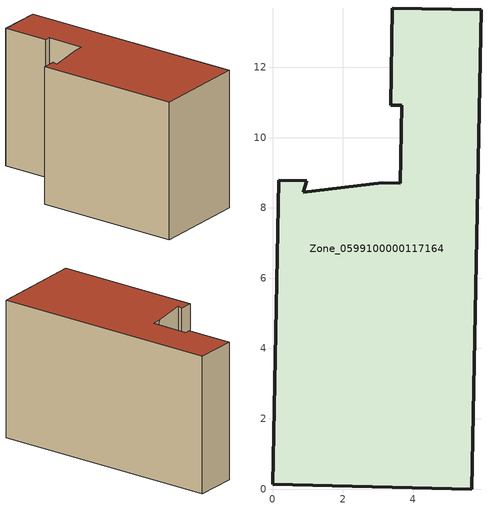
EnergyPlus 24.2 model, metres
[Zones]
Zone_0599100000117164
 floor ground (C_G): 0.18,8.79 0.98,8.77 0.87,8.45 3.12,8.71 3.63,8.7 3.68,10.92 3.36,10.92 3.41,13.69 5.94,13.64 5.67,0 0,0.13 z0
 wall outside (C_F): 5.94,13.64 3.41,13.69 3.36,10.92 3.68,10.92 3.63,8.7 3.12,8.71 0.87,8.45 0.98,8.77 0.18,8.79 0,0.13 5.67,0 5.94,13.64 z0:8.4
 roof outside (C_R): 0.98,8.77 0.18,8.79 0,0.13 5.67,0 5.94,13.64 3.41,13.69 3.36,10.92 3.68,10.92 3.63,8.7 3.12,8.71 0.87,8.45 z8.4
[BUILDING]
Pand.0599100000117164: North Axis=0; Terrain=City; Loads Convergence Tolerance Value=0.04; Temperature Convergence Tolerance Value=0.4; Solar Distribution=FullExterior; Maximum Number of Warmup Days=25; Minimum Number of Warmup Days=1
[Site:Location]
Rotterdam.The.Hague.AP_ZH_NLD Design_Conditions: Latitude=51.96; Longitude=4.45; Time Zone=1; Elevation=-4.5
[SITE:GROUNDTEMPERATURE:BUILDINGSURFACE]
18, 18, 18, 18, 18, 18, 18, 18, 18, 18, 18, 18
[MATERIAL] Thermal Absorptance=0.9; Solar Absorptance=0.7; Visible Absorptance=0.7
Name | Roughness | Thickness | Conductivity | Density | Specific Heat
G.TC.1975-1991 | MediumSmooth | 0.15 | 0.288461 | 540 | 1210
F.TC.1975-1991 | Rough | 0.3 | 0.230769 | 1920 | 840
R.TC.1975-1991 | MediumRough | 0.2 | 0.153846 | 1500 | 1000
[CONSTRUCTION]
C_G: G.TC.1975-1991
C_F: F.TC.1975-1991
C_R: R.TC.1975-1991
[ZONE]
Zone_0599100000117164: Type=1; Multiplier=1; Ceiling Height=Autocalculate; Volume=Autocalculate; Floor Area=autocalculate; Part of Total Floor Area=Yes
[ZONEINFILTRATION:DESIGNFLOWRATE]
Infil_Zone_0599100000117164: Zone or ZoneList or Space or SpaceList=Zone_0599100000117164; Schedule=AlwaysOn; Design Flow Rate Calculation Method=Flow/Area; Flow Rate per Floor Area=0.003; Constant Term Coefficient=1; Temperature Term Coefficient=0; Velocity Term Coefficient=0; Velocity Squared Term Coefficient=0
[HVACTEMPLATE:ZONE:IDEALLOADSAIRSYSTEM]
Zone_0599100000117164: Maximum Heating Supply Air Temperature=50; Minimum Cooling Supply Air Temperature=13; Maximum Heating Supply Air Humidity Ratio=0.0156; Minimum Cooling Supply Air Humidity Ratio=0.0077; Heating Limit=NoLimit; Cooling Limit=NoLimit; Dehumidification Control Type=ConstantSensibleHeatRatio; Cooling Sensible Heat Ratio=0.7; Dehumidification Setpoint=60; Humidification Control Type=None; Humidification Setpoint=30; Outdoor Air Method=None; Outdoor Air Flow Rate per Person=0.00944; Outdoor Air Flow Rate per Zone Floor Area=0; Outdoor Air Flow Rate per Zone=0; Demand Controlled Ventilation Type=None; Outdoor Air Economizer Type=NoEconomizer; Heat Recovery Type=None; Sensible Heat Recovery Effectiveness=0.7; Latent Heat Recovery Effectiveness=0.65
[ZONECONTROL:THERMOSTAT]
ThermostatControl_Zone_0599100000117164: Zone or ZoneList=Zone_0599100000117164; Control Type Schedule=DualSetpointControlType; Control 1=Thermostat_Zone_0599100000117164; Temperature Difference Between Cutout And Setpoint=0
[THERMOSTATSETPOINT:DUALSETPOINT]
Thermostat_Zone_0599100000117164: Heating Setpoint Temperature Schedule=HeatingSetpoint_Zone_0599100000117164; Cooling Setpoint Temperature Schedule=CoolingSetpoint_Zone_0599100000117164
[SCHEDULE:COMPACT]
HeatingSetpoint_Zone_0599100000117164: Through: 12/31, For: AllDays, Until: 24:00, 21
CoolingSetpoint_Zone_0599100000117164: Through: 12/31, For: AllDays, Until: 24:00, 24
DualSetpointControlType: Through: 12/31, For: AllDays, Until: 24:00, 4
AlwaysOn: Through: 12/31, For: AllDays, Until: 24:00, 1
